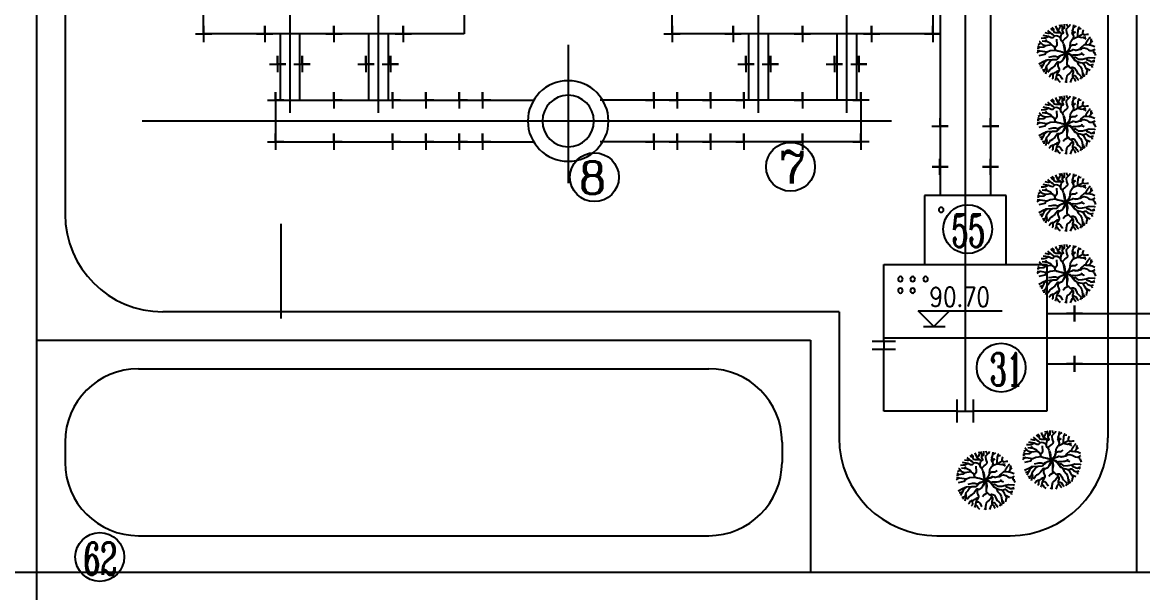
# Model space of a CAD drawing. Extents: x 532522 to 2902776, y -101917278 to 111238625.
# Drawn here: x 2901879.1 to 2902016.6, y 2549018.3 to 2549088.4 of the extents above; entities that cross this region are included whole.
import ezdxf
from ezdxf.enums import TextEntityAlignment as Align

# ---------------------------------------------------------------- set-up
doc = ezdxf.new("R2010")
doc.units = 0
doc.header["$LTSCALE"] = 1000
doc.header["$MEASUREMENT"] = 0
doc.header["$PDMODE"] = 33
doc.header["$PDSIZE"] = 0.125
doc.linetypes.add('DASHDOT', pattern=[1, 0.5, -0.25, 0, -0.25])
doc.layers.get('DEFPOINTS').update_dxf_attribs({"linetype": 'CONTINUOUS'})
for name, color, linetype in [('1', 7, 'CONTINUOUS'), ('34', 7, 'CONTINUOUS'), ('DIM', 4, 'CONTINUOUS'), ('NEW字', 2, 'CONTINUOUS'), ('NEW编号', 2, 'CONTINUOUS'), ('NEW道路', 4, 'CONTINUOUS'), ('道路', 5, 'CONTINUOUS')]:
    doc.layers.add(name, color=color, linetype=linetype)
doc.styles.add('_COMPLEX', font='COMPLEX.shx', dxfattribs={"width": 0.6})
doc.styles.add('DIM_FONT', font='SIMPLEX.shx', dxfattribs={"width": 0.8})

# ---------------------------------------------------------------- blocks, each defined once
blk = doc.blocks.new('VEGTRE')
at = {"layer": '34', "color": 95, "linetype": 'Continuous'}
for p, q in [((-8.528, 0.012), (-9.251, 0.386)), ((0.118, -8.826), (0.14, -9.251)), ((3.566, -7.88), (3.93, -8.367))]:
    blk.add_line(p, q, dxfattribs=at)
for points in [[(-2.046, 4.279), (-2.4, 4.964), (-3.287, 5.585), (-3.964, 6.236), (-4.882, 6.473), (-5.323, 6.918), (-5.978, 7.056)], [(-5.323, 6.918), (-5.362, 7.246), (-5.46, 7.463)], [(-2.195, 6.115), (-2.574, 6.648), (-3.106, 7.036), (-3.4, 7.185), (-3.962, 7.479), (-4.61, 7.805), (-4.773, 7.915)], [(-3.752, 7.369), (-3.99, 8.041), (-3.988, 8.338)], [(-2.021, 2.95), (-2.046, 4.279), (-2.195, 6.115), (-2.229, 6.518), (-2.46, 6.863), (-3.385, 8.6)], [(0.397, 6.077), (-0.091, 6.602), (-0.424, 6.73), (-0.829, 8.612)], [(0.749, 8.303), (0.417, 8.867), (0.067, 9.236)], [(0.754, 9.176), (0.786, 8.248), (0.421, 5.99), (0.879, 5.048), (1.021, 3.397), (1.745, 3.549), (2.297, 4.056), (2.627, 4.528), (2.402, 6.574), (1.892, 7.12), (1.776, 8.509), (1.535, 8.749), (1.489, 9.113)], [(1.776, 8.509), (2.094, 8.662), (2.303, 8.938)], [(2.4, 6.569), (2.605, 7.267), (2.93, 7.679), (3.581, 8.303), (3.658, 8.472)], [(3.186, 7.925), (2.785, 8.597), (2.653, 8.841)], [(3.694, 6.082), (3.694, 6.585), (3.817, 7.533)], [(4.535, 1.708), (5.166, 2.212), (5.405, 2.749), (5.458, 3.195), (5.405, 3.713), (4.846, 4.231), (4.892, 4.745), (5.303, 5.581), (5.602, 7.304)], [(5.303, 5.581), (5.202, 5.697), (4.995, 6.082), (4.79, 6.494), (4.73, 7.087), (4.699, 7.94)], [(-6.48, 4.13), (-6.809, 4.197), (-7.373, 4.169), (-7.785, 4.256), (-8.041, 4.579)], [(-5.516, 2.354), (-5.718, 2.925), (-6.014, 3.369), (-6.482, 4.138), (-6.364, 4.405), (-6.573, 4.79), (-7.162, 5.174), (-7.426, 5.518)], [(-4.4, 6.349), (-5.149, 6.149), (-5.738, 6.297), (-6.573, 6.509)], [(-2.28, 1.166), (-2.28, 1.166), (-2.588, 1.561), (-2.851, 2.005), (-2.762, 2.39), (-2.79, 2.715), (-3.321, 3.217), (-3.913, 3.602), (-4.236, 3.99), (-4.562, 4.344), (-4.855, 4.817), (-5.062, 5.113), (-5.651, 5.497), (-6.065, 5.795)], [(-1.333, 2.385), (-1.014, 3.395), (-1.014, 4.191), (-1.128, 4.636), (-1.306, 5.585)], [(1.682, 3.535), (2.169, 3.304), (2.692, 2.851), (4.438, 2.986)], [(2.626, 4.535), (3.13, 4.899), (3.487, 5.697), (3.694, 6.082), (4.2, 6.525)], [(5.405, 3.715), (5.79, 4.156), (6.145, 4.662), (6.412, 4.985), (7.164, 5.812)], [(6.391, 4.959), (6.236, 5.518), (6.236, 5.725), (6.395, 6.648)], [(6.436, 1.643), (6.438, 3.318), (6.576, 3.653), (7.149, 4.036), (7.438, 4.497), (7.838, 4.863)], [(7.15, 4.038), (7.415, 3.92), (7.622, 3.862), (8.115, 4.385)], [(-5.072, -1.937), (-5.316, -1.81), (-5.788, -1.573), (-6.291, -1.097), (-6.762, -0.477), (-7.144, -0.179), (-7.677, -0.092), (-8.21, -0.003), (-9.26, 0.048)], [(-2.826, 2.118), (-3.087, 2.39), (-3.441, 2.687), (-3.737, 2.687), (-4.003, 2.656), (-4.241, 2.538), (-4.446, 2.391), (-5.01, 2.243), (-5.306, 2.273), (-5.778, 2.451), (-6.162, 2.631), (-6.487, 2.807), (-6.99, 3.043), (-7.521, 3.161), (-7.788, 2.985), (-8.085, 2.779), (-8.47, 2.513), (-9.051, 1.949)], [(-7.644, 3.079), (-7.906, 3.251), (-8.291, 3.34), (-8.579, 3.473)], [(-6.774, 2.944), (-6.814, 2.364), (-7.2, 1.771), (-7.88, 1.359), (-8.262, 1.156)], [(-3.964, -0.615), (-4.554, 0.443), (-5.236, 0.966)], [(-2.528, -0.28), (-2.003, -0.333), (-1.532, -0.287), (-1.009, -0.157), (-0.532, 0.043), (-0.487, 0.128), (-0.547, 0.195), (-1.308, 0.535), (-1.732, 0.759), (-2.28, 1.166)], [(-1.836, 0.836), (-1.532, 0.733), (-1.116, 0.535), (-0.728, 0.366), (-0.39, 0.222), (-0.308, 0.227), (-0.28, 0.318), (-0.409, 0.672), (-0.636, 1.292), (-0.851, 1.797), (-0.99, 2.038), (-1.383, 2.386), (-2.021, 2.95)], [(-1.496, 2.487), (-1.121, 2.253), (-0.85, 2.084), (-0.631, 1.636), (-0.436, 1.202), (-0.25, 0.662), (-0.137, 0.338), (-0.082, 0.263), (0.005, 0.289), (0.087, 0.499), (0.217, 0.862), (0.39, 1.333), (0.535, 1.913), (0.667, 2.463), (0.776, 2.867), (0.944, 3.145)], [(1.021, 3.397), (0.781, 2.621), (0.631, 1.971), (0.446, 1.246), (0.217, 0.503), (0.181, 0.39), (0.227, 0.262), (0.33, 0.248), (0.841, 0.426), (1.405, 0.538), (2.063, 0.638), (2.492, 0.733), (2.858, 0.774)], [(3.063, 0.843), (2.672, 0.708), (2.15, 0.579), (1.579, 0.487), (1.012, 0.402), (0.627, 0.217), (0.272, 0.046), (0.227, -0.01), (0.325, -0.138), (0.631, -0.385), (1.205, -0.844), (1.463, -1.024), (1.971, -1.188)], [(3.063, 0.843), (3.328, 0.935), (3.95, 1.438), (4.453, 1.703), (5.191, 1.733), (5.991, 1.467), (6.227, 1.436), (6.494, 1.703), (6.82, 2.174), (7.145, 2.617), (7.503, 2.795), (8.005, 3.031), (8.622, 3.282)], [(3.581, 1.14), (4.067, 0.995), (4.569, 0.431), (4.892, -0.014), (5.277, -0.369), (5.689, -0.487), (6.222, -0.251), (6.549, -0.162), (7.318, -0.075), (7.703, -0.106), (8.205, -0.578), (8.704, -1.142), (9.144, -1.244)], [(6.128, 1.448), (6.462, 0.903), (6.966, 1.051), (7.379, 1.315), (7.677, 1.108), (8.027, 0.545), (9.212, 0.508)], [(7.313, 2.699), (7.617, 2.232), (7.971, 1.997), (8.477, 1.877), (9.005, 2.002)], [(7.607, 1.156), (7.822, 1.138), (8.238, 1.197), (9.109, 1.462)], [(-7.533, -2.133), (-7.918, -1.867), (-8.39, -1.542), (-9.183, -1.21)], [(-3.385, -0.159), (-3.45, -0.154), (-3.774, -0.39), (-4.101, -0.774), (-4.337, -1.041), (-4.516, -1.246), (-4.752, -1.574), (-4.959, -1.839), (-5.168, -2.015), (-5.405, -2.164), (-5.937, -2.133), (-6.203, -2.133), (-6.619, -2.015), (-6.913, -1.957), (-7.178, -1.985), (-7.475, -2.075), (-7.713, -2.311), (-7.978, -2.46), (-8.333, -2.696), (-8.744, -3.056)], [(-6.979, -1.964), (-6.973, -2.342), (-7.031, -2.636), (-7.27, -3.021), (-7.773, -3.287), (-8.159, -3.523), (-8.431, -3.836)], [(-4.544, -1.287), (-4.398, -1.839), (-4.429, -2.313), (-4.667, -2.757), (-5.318, -3.111), (-5.88, -3.318), (-6.326, -3.644), (-6.8, -4.147), (-7.126, -4.528), (-7.364, -4.768), (-7.882, -4.867)], [(-5.373, -7.544), (-4.773, -6.301), (-4.157, -5.926), (-3.485, -5.583), (-3.097, -5.157), (-2.957, -4.362), (-2.723, -3.472), (-3.477, -3.759), (-4.239, -4.508), (-5.019, -4.947), (-6.152, -5.144), (-6.579, -5.092), (-7.516, -5.415)], [(-2.462, -3.179), (-2.137, -2.583), (-1.759, -2.28), (-1.347, -1.979), (-0.903, -1.67), (-0.496, -1.229), (-0.344, -0.944), (-0.215, -0.239), (-0.255, -0.128), (-0.359, -0.106), (-0.985, -0.282), (-1.626, -0.421), (-1.896, -0.446), (-2.446, -0.297), (-2.923, -0.203), (-3.385, -0.159)], [(1.2, -4.123), (0.961, -3.593), (0.913, -3.108), (0.897, -2.942), (0.997, -2.662), (1.092, -2.21), (0.831, -1.764), (0.703, -1.215), (0.494, -0.85), (0.212, -0.451), (0.109, -0.39), (0.005, -0.414), (-0.07, -0.533), (-0.188, -1.003), (-0.224, -1.147), (-0.641, -1.614), (-0.865, -1.855), (-1.516, -2.27), (-2.173, -2.856), (-2.723, -3.472)], [(-1.516, -2.27), (-1.195, -2.785), (-1.891, -3.706), (-1.81, -5.097), (-1.538, -6.27), (-1.277, -7.256), (-1.383, -8.903), (-1.521, -9.106)], [(-0.641, -1.614), (-0.465, -2.169), (-0.497, -3.026), (-0.439, -3.619), (-0.352, -4.121), (-0.147, -4.685), (-0.354, -5.393), (-0.503, -5.629)], [(2.289, -1.251), (1.369, -1.07), (0.949, -0.757), (0.272, -0.338), (0.525, -0.728), (0.745, -1.07), (0.821, -1.393), (0.979, -1.87), (1.191, -2.229), (0.985, -3.046), (1.251, -4.369)], [(2.289, -1.251), (3.273, -1.369), (3.718, -1.47), (4.297, -1.908), (4.509, -2.215), (4.892, -2.778), (5.333, -3.788), (6.144, -5.178), (5.853, -5.723), (5.997, -6.562), (6.022, -7.009)], [(2.289, -1.251), (2.622, -1.988), (2.668, -2.896), (3.077, -3.598)], [(4.509, -2.215), (5.359, -2.379), (5.863, -2.203), (6.366, -1.908), (7.164, -2.383)], [(5.964, -2.144), (6.308, -2.441), (6.776, -3.034)], [(6.708, -2.111), (7.077, -1.968), (7.61, -2.147), (8.109, -2.292), (8.918, -2.378)], [(8.046, -2.275), (8.258, -2.65), (8.658, -3.2)], [(8.268, -0.651), (8.617, -0.311), (9.226, -0.229)], [(-7.467, -4.788), (-7.696, -4.588), (-8.154, -4.393)], [(-6.154, -5.144), (-6.419, -5.388), (-6.862, -5.537), (-7.209, -5.815)], [(-4.773, -6.301), (-5.475, -6.544), (-6.005, -6.426), (-6.809, -6.28)], [(-3.097, -5.157), (-2.87, -5.896), (-2.783, -6.162), (-3.316, -6.841), (-3.614, -7.403), (-3.703, -7.757), (-3.526, -8.173), (-3.497, -8.573)], [(-1.538, -6.27), (-2.044, -6.574), (-2.251, -7.198), (-2.549, -7.67), (-2.579, -8.113), (-2.521, -8.379), (-2.316, -8.733), (-2.277, -8.973)], [(-0.179, -4.798), (-0.06, -4.862), (0.297, -5.039)], [(1.251, -4.369), (1.333, -4.685), (1.627, -4.952), (1.744, -5.662), (1.535, -6.342), (1.12, -6.993), (0.913, -7.436), (0.851, -8.029), (1.145, -8.826), (1.335, -9.154)], [(1.263, -4.424), (1.868, -4.687), (2.81, -5.721), (2.749, -6.195), (2.682, -7.19), (2.651, -7.523), (2.497, -8.152), (2.115, -9.003)], [(2.749, -6.195), (3.569, -6.393), (4.232, -6.769), (4.728, -7.321), (4.964, -7.379), (5.123, -7.651)], [(5.062, -5.236), (4.879, -5.692), (4.463, -6.137)], [(5.241, -3.574), (5.089, -4.362), (5, -4.954), (5.115, -5.487), (5.232, -6.168)], [(5.333, -3.788), (5.653, -3.624), (6.273, -3.682), (6.894, -3.744), (7.456, -3.773), (7.75, -4.07), (7.93, -4.732)], [(6.144, -5.179), (6.595, -5.251), (7.246, -5.46), (7.42, -5.497)], [(7.605, -3.921), (7.841, -3.892), (8.226, -4.07), (8.258, -4.132)], [(-3.675, -7.646), (-4, -8.051), (-4.462, -8.113)], [(-2.456, -8.492), (-2.67, -8.706), (-2.846, -8.81)], [(1.041, -8.544), (0.436, -8.59), (0.079, -8.856), (-0.393, -9.062), (-0.711, -9.226)], [(2.682, -7.164), (3.128, -7.675), (3.544, -7.882), (4.135, -7.851), (4.62, -8.005)]]:
    blk.add_lwpolyline(points, dxfattribs=at)

msp = doc.modelspace()

# ---------------------------------------------------------------- linework, layer by layer
at = {"layer": '1', "color": 9, "linetype": 'Continuous'}
for p, q in [((2901991.77, 2549182.63), (2901991.77, 2549067.13)), ((2901997.97, 2549182.63), (2901997.97, 2549067.13)), ((2901984.87, 2549049.23), (2901984.87, 2549058.63)), ((2902004.87, 2549058.63), (2902004.87, 2549049.63)), ((2902004.87, 2549049.63), (2902004.87, 2549040.63)), ((2901983.45, 2549049.23), (2901986.29, 2549049.23)), ((2901983.45, 2549048.23), (2901986.29, 2549048.23)), ((2901984.87, 2549049.23), (2901984.87, 2549048.23)), ((2901984.87, 2549040.63), (2901984.87, 2549048.23)), ((2901993.87, 2549039.22), (2901993.87, 2549042.05)), ((2901995.87, 2549039.22), (2901995.87, 2549042.05)), ((2901993.87, 2549040.63), (2901984.87, 2549040.63)), ((2901993.87, 2549040.63), (2901995.87, 2549040.63)), ((2902004.87, 2549040.63), (2901995.87, 2549040.63))]:
    msp.add_line(p, q, dxfattribs=at)
at = {"layer": '1', "color": 9, "linetype": 'DASHDOT'}
msp.add_line((2901994.87, 2549182.63), (2901994.87, 2549040.63), dxfattribs=at)
at = {"layer": '1', "color": 255}
for p, q in [((2901901.37, 2549086.97), (2901901.37, 2549096.97)), ((2901933.37, 2549096.97), (2901933.37, 2549086.97)), ((2901958.87, 2549086.97), (2901958.87, 2549096.97)), ((2901990.87, 2549096.97), (2901990.87, 2549086.97)), ((2901901.37, 2549086.97), (2901901.37, 2549087.97)), ((2901901.37, 2549087.97), (2901901.37, 2549085.97)), ((2901908.87, 2549086.97), (2901908.87, 2549087.97)), ((2901908.87, 2549087.97), (2901908.87, 2549085.97)), ((2901917.37, 2549086.97), (2901917.37, 2549087.97)), ((2901917.37, 2549087.97), (2901917.37, 2549085.97)), ((2901925.87, 2549086.97), (2901925.87, 2549087.97)), ((2901925.87, 2549087.97), (2901925.87, 2549085.97)), ((2901958.87, 2549086.97), (2901958.87, 2549087.97)), ((2901958.87, 2549087.97), (2901958.87, 2549085.97)), ((2901966.37, 2549086.97), (2901966.37, 2549087.97)), ((2901966.37, 2549087.97), (2901966.37, 2549085.97)), ((2901974.87, 2549086.97), (2901974.87, 2549087.97)), ((2901974.87, 2549087.97), (2901974.87, 2549085.97)), ((2901983.37, 2549086.97), (2901983.37, 2549087.97)), ((2901983.37, 2549087.97), (2901983.37, 2549085.97)), ((2901990.87, 2549086.97), (2901990.87, 2549087.97)), ((2901990.87, 2549087.97), (2901990.87, 2549085.97)), ((2901900.37, 2549086.97), (2901902.37, 2549086.97)), ((2901902.37, 2549086.97), (2901901.37, 2549086.97)), ((2901933.37, 2549086.97), (2901901.37, 2549086.97)), ((2901907.87, 2549086.97), (2901909.87, 2549086.97)), ((2901909.87, 2549086.97), (2901908.87, 2549086.97)), ((2901916.37, 2549086.97), (2901918.37, 2549086.97)), ((2901918.37, 2549086.97), (2901917.37, 2549086.97)), ((2901924.87, 2549086.97), (2901926.87, 2549086.97)), ((2901926.87, 2549086.97), (2901925.87, 2549086.97)), ((2901957.87, 2549086.97), (2901959.87, 2549086.97)), ((2901959.87, 2549086.97), (2901958.87, 2549086.97)), ((2901990.87, 2549086.97), (2901958.87, 2549086.97)), ((2901965.37, 2549086.97), (2901967.37, 2549086.97)), ((2901967.37, 2549086.97), (2901966.37, 2549086.97)), ((2901973.87, 2549086.97), (2901975.87, 2549086.97)), ((2901975.87, 2549086.97), (2901974.87, 2549086.97)), ((2901982.37, 2549086.97), (2901984.37, 2549086.97)), ((2901984.37, 2549086.97), (2901983.37, 2549086.97)), ((2901989.87, 2549086.97), (2901991.87, 2549086.97)), ((2901991.87, 2549086.97), (2901990.87, 2549086.97)), ((2901910.45, 2549083.27), (2901910.45, 2549084.27)), ((2901910.45, 2549084.27), (2901910.45, 2549082.27)), ((2901913.45, 2549083.27), (2901913.45, 2549084.27)), ((2901913.45, 2549084.27), (2901913.45, 2549082.27)), ((2901921.3, 2549083.27), (2901921.3, 2549084.27)), ((2901921.3, 2549084.27), (2901921.3, 2549082.27)), ((2901924.3, 2549083.27), (2901924.3, 2549084.27)), ((2901924.3, 2549084.27), (2901924.3, 2549082.27)), ((2901967.95, 2549083.27), (2901967.95, 2549084.27)), ((2901967.95, 2549084.27), (2901967.95, 2549082.27)), ((2901970.95, 2549083.27), (2901970.95, 2549084.27)), ((2901970.95, 2549084.27), (2901970.95, 2549082.27)), ((2901978.8, 2549083.27), (2901978.8, 2549084.27)), ((2901978.8, 2549084.27), (2901978.8, 2549082.27)), ((2901981.8, 2549083.27), (2901981.8, 2549084.27)), ((2901981.8, 2549084.27), (2901981.8, 2549082.27)), ((2901909.45, 2549083.27), (2901911.45, 2549083.27)), ((2901911.45, 2549083.27), (2901910.45, 2549083.27)), ((2901912.45, 2549083.27), (2901914.45, 2549083.27)), ((2901914.45, 2549083.27), (2901913.45, 2549083.27)), ((2901920.3, 2549083.27), (2901922.3, 2549083.27)), ((2901922.3, 2549083.27), (2901921.3, 2549083.27)), ((2901923.3, 2549083.27), (2901925.3, 2549083.27)), ((2901925.3, 2549083.27), (2901924.3, 2549083.27)), ((2901966.95, 2549083.27), (2901968.95, 2549083.27)), ((2901968.95, 2549083.27), (2901967.95, 2549083.27)), ((2901969.95, 2549083.27), (2901971.95, 2549083.27)), ((2901971.95, 2549083.27), (2901970.95, 2549083.27)), ((2901977.8, 2549083.27), (2901979.8, 2549083.27)), ((2901979.8, 2549083.27), (2901978.8, 2549083.27)), ((2901980.8, 2549083.27), (2901982.8, 2549083.27)), ((2901982.8, 2549083.27), (2901981.8, 2549083.27)), ((2901910.2, 2549078.82), (2901910.2, 2549079.82)), ((2901910.2, 2549079.82), (2901910.2, 2549077.82)), ((2901917.37, 2549078.82), (2901917.37, 2549079.82)), ((2901917.37, 2549079.82), (2901917.37, 2549077.82)), ((2901924.55, 2549078.82), (2901924.55, 2549079.82)), ((2901924.55, 2549079.82), (2901924.55, 2549077.82)), ((2901928.65, 2549078.82), (2901928.65, 2549079.82)), ((2901928.65, 2549079.82), (2901928.65, 2549077.82)), ((2901932.75, 2549078.82), (2901932.75, 2549079.82)), ((2901932.75, 2549079.82), (2901932.75, 2549077.82)), ((2901935.62, 2549078.82), (2901935.62, 2549079.82)), ((2901935.62, 2549079.82), (2901935.62, 2549077.82)), ((2901956.62, 2549078.82), (2901956.62, 2549079.82)), ((2901956.62, 2549079.82), (2901956.62, 2549077.82)), ((2901959.5, 2549078.82), (2901959.5, 2549079.82)), ((2901959.5, 2549079.82), (2901959.5, 2549077.82)), ((2901963.6, 2549078.82), (2901963.6, 2549079.82)), ((2901963.6, 2549079.82), (2901963.6, 2549077.82)), ((2901967.7, 2549078.82), (2901967.7, 2549079.82)), ((2901967.7, 2549079.82), (2901967.7, 2549077.82)), ((2901974.87, 2549078.82), (2901974.87, 2549079.82)), ((2901974.87, 2549079.82), (2901974.87, 2549077.82)), ((2901982.05, 2549078.82), (2901982.05, 2549079.82)), ((2901982.05, 2549079.82), (2901982.05, 2549077.82)), ((2901909.2, 2549078.82), (2901911.2, 2549078.82)), ((2901911.2, 2549078.82), (2901910.2, 2549078.82)), ((2901916.37, 2549078.82), (2901918.37, 2549078.82)), ((2901918.37, 2549078.82), (2901917.37, 2549078.82)), ((2901923.55, 2549078.82), (2901925.55, 2549078.82)), ((2901925.55, 2549078.82), (2901924.55, 2549078.82)), ((2901927.65, 2549078.82), (2901929.65, 2549078.82)), ((2901929.65, 2549078.82), (2901928.65, 2549078.82)), ((2901931.75, 2549078.82), (2901933.75, 2549078.82)), ((2901933.75, 2549078.82), (2901932.75, 2549078.82)), ((2901934.62, 2549078.82), (2901936.62, 2549078.82)), ((2901936.62, 2549078.82), (2901935.62, 2549078.82)), ((2901957.62, 2549078.82), (2901955.62, 2549078.82)), ((2901955.62, 2549078.82), (2901956.62, 2549078.82)), ((2901960.5, 2549078.82), (2901958.5, 2549078.82)), ((2901958.5, 2549078.82), (2901959.5, 2549078.82)), ((2901964.6, 2549078.82), (2901962.6, 2549078.82)), ((2901962.6, 2549078.82), (2901963.6, 2549078.82)), ((2901968.7, 2549078.82), (2901966.7, 2549078.82)), ((2901966.7, 2549078.82), (2901967.7, 2549078.82)), ((2901975.87, 2549078.82), (2901973.87, 2549078.82)), ((2901973.87, 2549078.82), (2901974.87, 2549078.82)), ((2901983.05, 2549078.82), (2901981.05, 2549078.82)), ((2901981.05, 2549078.82), (2901982.05, 2549078.82)), ((2901990.77, 2549075.63), (2901992.77, 2549075.63)), ((2901991.77, 2549075.63), (2901991.77, 2549076.63)), ((2901991.77, 2549076.63), (2901991.77, 2549074.63)), ((2901992.77, 2549075.63), (2901991.77, 2549075.63)), ((2901996.97, 2549075.63), (2901998.97, 2549075.63)), ((2901997.97, 2549075.63), (2901997.97, 2549076.63)), ((2901997.97, 2549076.63), (2901997.97, 2549074.63)), ((2901998.97, 2549075.63), (2901997.97, 2549075.63)), ((2901910.2, 2549073.73), (2901910.2, 2549074.73)), ((2901910.2, 2549074.73), (2901910.2, 2549072.73)), ((2901917.37, 2549073.73), (2901917.37, 2549074.73)), ((2901917.37, 2549074.73), (2901917.37, 2549072.73)), ((2901924.55, 2549073.73), (2901924.55, 2549074.73)), ((2901924.55, 2549074.73), (2901924.55, 2549072.73)), ((2901928.65, 2549073.73), (2901928.65, 2549074.73)), ((2901928.65, 2549074.73), (2901928.65, 2549072.73)), ((2901932.75, 2549073.73), (2901932.75, 2549074.73)), ((2901932.75, 2549074.73), (2901932.75, 2549072.73)), ((2901935.62, 2549073.73), (2901935.62, 2549074.73)), ((2901935.62, 2549074.73), (2901935.62, 2549072.73)), ((2901956.62, 2549073.73), (2901956.62, 2549074.73)), ((2901956.62, 2549074.73), (2901956.62, 2549072.73)), ((2901959.5, 2549073.73), (2901959.5, 2549074.73)), ((2901959.5, 2549074.73), (2901959.5, 2549072.73)), ((2901963.6, 2549073.73), (2901963.6, 2549074.73)), ((2901963.6, 2549074.73), (2901963.6, 2549072.73)), ((2901967.7, 2549073.73), (2901967.7, 2549074.73)), ((2901967.7, 2549074.73), (2901967.7, 2549072.73)), ((2901974.87, 2549073.73), (2901974.87, 2549074.73)), ((2901974.87, 2549074.73), (2901974.87, 2549072.73)), ((2901982.05, 2549073.73), (2901982.05, 2549074.73)), ((2901982.05, 2549074.73), (2901982.05, 2549072.73)), ((2901909.2, 2549073.73), (2901911.2, 2549073.73)), ((2901911.2, 2549073.73), (2901910.2, 2549073.73)), ((2901916.37, 2549073.73), (2901918.37, 2549073.73)), ((2901918.37, 2549073.73), (2901917.37, 2549073.73)), ((2901923.55, 2549073.73), (2901925.55, 2549073.73)), ((2901925.55, 2549073.73), (2901924.55, 2549073.73)), ((2901927.65, 2549073.73), (2901929.65, 2549073.73)), ((2901929.65, 2549073.73), (2901928.65, 2549073.73)), ((2901931.75, 2549073.73), (2901933.75, 2549073.73)), ((2901933.75, 2549073.73), (2901932.75, 2549073.73)), ((2901934.62, 2549073.73), (2901936.62, 2549073.73)), ((2901936.62, 2549073.73), (2901935.62, 2549073.73)), ((2901957.62, 2549073.73), (2901955.62, 2549073.73)), ((2901955.62, 2549073.73), (2901956.62, 2549073.73)), ((2901960.5, 2549073.73), (2901958.5, 2549073.73)), ((2901958.5, 2549073.73), (2901959.5, 2549073.73)), ((2901964.6, 2549073.73), (2901962.6, 2549073.73)), ((2901962.6, 2549073.73), (2901963.6, 2549073.73)), ((2901968.7, 2549073.73), (2901966.7, 2549073.73)), ((2901966.7, 2549073.73), (2901967.7, 2549073.73)), ((2901975.87, 2549073.73), (2901973.87, 2549073.73)), ((2901973.87, 2549073.73), (2901974.87, 2549073.73)), ((2901983.05, 2549073.73), (2901981.05, 2549073.73)), ((2901981.05, 2549073.73), (2901982.05, 2549073.73))]:
    msp.add_line(p, q, dxfattribs=at)
at = {"layer": '1', "color": 255, "linetype": 'DASHDOT'}
for p, q in [((2901911.95, 2549093.77), (2901911.95, 2549077.27)), ((2901922.8, 2549093.77), (2901922.8, 2549077.27)), ((2901969.45, 2549093.77), (2901969.45, 2549077.27)), ((2901980.3, 2549093.77), (2901980.3, 2549077.27)), ((2901946.12, 2549085.64), (2901946.12, 2549068.64)), ((2901985.83, 2549076.27), (2901893.84, 2549076.27))]:
    msp.add_line(p, q, dxfattribs=at)
at = {"layer": '1', "color": 255, "linetype": 'Continuous'}
for p, q in [((2901910.76, 2549086.97), (2901910.76, 2549078.77)), ((2901913.16, 2549086.97), (2901913.16, 2549078.77)), ((2901921.61, 2549086.97), (2901921.61, 2549078.77)), ((2901924.01, 2549086.97), (2901924.01, 2549078.77)), ((2901968.26, 2549086.97), (2901968.26, 2549078.77)), ((2901970.66, 2549086.97), (2901970.66, 2549078.77)), ((2901979.11, 2549086.97), (2901979.11, 2549078.77)), ((2901981.51, 2549086.97), (2901981.51, 2549078.77)), ((2901910.2, 2549078.82), (2901910.2, 2549073.73)), ((2901910.2, 2549078.82), (2901941.85, 2549078.82)), ((2901982.05, 2549078.82), (2901950.06, 2549078.82)), ((2901982.05, 2549078.82), (2901982.05, 2549073.73)), ((2901910.2, 2549073.73), (2901941.85, 2549073.73)), ((2901982.05, 2549073.73), (2901950.06, 2549073.73)), ((2901999.87, 2549067.13), (2901989.87, 2549067.13)), ((2901989.87, 2549067.13), (2901989.87, 2549058.63)), ((2901999.87, 2549058.63), (2901999.87, 2549067.13)), ((2901984.87, 2549058.63), (2902004.87, 2549058.63)), ((2902004.87, 2549052.63), (2902046.37, 2549052.63)), ((2902004.87, 2549046.43), (2902046.37, 2549046.43))]:
    msp.add_line(p, q, dxfattribs=at)
at = {"layer": '1', "color": 255, "const_width": 0.3}
for points in [[(2901990.77, 2549070.63), (2901992.77, 2549070.63), (2901991.77, 2549070.63), (2901991.77, 2549071.63), (2901991.77, 2549069.63)], [(2901996.97, 2549070.63), (2901998.97, 2549070.63), (2901997.97, 2549070.63), (2901997.97, 2549071.63), (2901997.97, 2549069.63)]]:
    msp.add_lwpolyline(points, dxfattribs=at)
at = {"layer": '1', "color": 9, "const_width": 0.3}
for points in [[(2902007.27, 2549052.63), (2902009.27, 2549052.63), (2902008.27, 2549052.63), (2902008.27, 2549053.63), (2902008.27, 2549051.63)], [(2902007.27, 2549046.43), (2902009.27, 2549046.43), (2902008.27, 2549046.43), (2902008.27, 2549047.43), (2902008.27, 2549045.43)]]:
    msp.add_lwpolyline(points, dxfattribs=at)
at = {"layer": '1', "color": 255, "linetype": 'DASHDOT', "ltscale": 2}
msp.add_lwpolyline([(2901984.87, 2549049.63), (2902337.87, 2549049.63)], dxfattribs=at)
at = {"layer": '1', "color": 255, "linetype": 'Continuous'}
for centre, radius, start, end in [((2901946.12, 2549076.27), 4.95, 360, 180), ((2901946.12, 2549076.27), 3.16, 360, 180), ((2901946.12, 2549076.27), 4.95, 180, 360), ((2901946.12, 2549076.27), 3.16, 180, 360), ((2901896.37, 2549064.83), 12, 180, 270), ((2901991.91, 2549065.36), 0.291, 0, 180), ((2901991.91, 2549065.36), 0.291, 180, 0), ((2901986.91, 2549056.86), 0.291, 0, 180), ((2901986.91, 2549056.86), 0.291, 180, 0), ((2901988.41, 2549056.86), 0.291, 0, 180), ((2901988.41, 2549056.86), 0.291, 180, 0), ((2901989.99, 2549056.86), 0.291, 0, 180), ((2901989.99, 2549056.86), 0.291, 180, 0), ((2901986.91, 2549055.43), 0.291, 0, 180), ((2901986.91, 2549055.43), 0.291, 180, 0), ((2901988.41, 2549055.43), 0.291, 0, 180), ((2901988.41, 2549055.43), 0.291, 180, 0)]:
    msp.add_arc(centre, radius, start, end, dxfattribs=at)
at = {"layer": '1', "color": 9}
msp.add_arc((2901991.37, 2549037.33), 12, 180, 270, dxfattribs=at)
at = {"layer": 'DEFPOINTS', "color": 255, "linetype": 'ByBlock'}
msp.add_point((2901895.33, 2549076.27), dxfattribs=at)
at = {"layer": 'DIM', "color": 255, "linetype": 'DASHDOT', "ltscale": 10}
msp.add_line((2901910.87, 2549052.01), (2901910.87, 2549063.65), dxfattribs=at)
at = {"layer": 'NEW字', "color": 9}
for p, q in [((2901989.09, 2549052.95), (2901992.93, 2549052.95)), ((2901991.01, 2549051.03), (2901989.09, 2549052.95)), ((2901991.01, 2549052.95), (2901999.39, 2549052.95)), ((2901992.93, 2549052.95), (2901991.01, 2549051.03)), ((2901989.72, 2549051.03), (2901992.39, 2549051.03))]:
    msp.add_line(p, q, dxfattribs=at)
at = {"layer": 'NEW编号', "color": 255}
for centre in [(2901973.42, 2549070.65), (2901949.34, 2549069.37), (2901995.16, 2549062.99), (2901888.62, 2549022.71)]:
    msp.add_circle(centre, 3, dxfattribs=at)
at = {"layer": 'NEW编号', "color": 9}
msp.add_circle((2901999.27, 2549045.97), 3, dxfattribs=at)
at = {"layer": 'NEW道路', "color": 255, "linetype": 'Continuous'}
msp.add_line((2901979.37, 2549052.83), (2901896.37, 2549052.83), dxfattribs=at)
at = {"layer": 'NEW道路', "color": 4, "linetype": 'DASHDOT', "ltscale": 2}
msp.add_line((2901880.87, 2549049.33), (2901975.87, 2549049.33), dxfattribs=at)
at = {"layer": 'NEW道路', "color": 255, "linetype": 'Continuous', "ltscale": 2}
for p, q in [((2901893.37, 2549045.83), (2901963.37, 2549045.83)), ((2901893.37, 2549025.33), (2901963.37, 2549025.33))]:
    msp.add_line(p, q, dxfattribs=at)
for centre, start, end in [((2901893.37, 2549036.83), 90, 180), ((2901963.37, 2549036.83), 360, 90), ((2901893.37, 2549034.33), 180, 270), ((2901963.37, 2549034.33), 270, 360)]:
    msp.add_arc(centre, 9, start, end, dxfattribs=at)
at = {"layer": '道路', "color": 4, "linetype": 'DASHDOT', "ltscale": 2}
for p, q in [((2902015.87, 2549308.33), (2902015.87, 2549020.83)), ((2901880.87, 2549265.34), (2901880.87, 2549003.83)), ((2901880.87, 2549265.34), (2901880.87, 2549003.83)), ((2901975.87, 2549049.33), (2901975.87, 2549020.83)), ((2901426.8, 2549020.83), (2902165.87, 2549020.83))]:
    msp.add_line(p, q, dxfattribs=at)
at = {"layer": '道路', "color": 255}
for p, q in [((2901884.37, 2549123.89), (2901884.37, 2549064.83)), ((2901884.37, 2549036.83), (2901884.37, 2549034.33)), ((2901972.37, 2549036.83), (2901972.37, 2549034.33)), ((2901991.37, 2549025.33), (2902000.37, 2549025.33))]:
    msp.add_line(p, q, dxfattribs=at)
at = {"layer": '道路', "color": 9}
for p, q in [((2902012.37, 2549123.89), (2902012.37, 2549037.33)), ((2901979.37, 2549052.83), (2901979.37, 2549037.33))]:
    msp.add_line(p, q, dxfattribs=at)
msp.add_arc((2902000.37, 2549037.33), 12, 270, 360, dxfattribs=at)

# ---------------------------------------------------------------- block references
at = {"layer": '34', "color": 95, "linetype": 'Continuous', "xscale": 0.3900013038538194, "yscale": 0.3900013038538194, "rotation": 90.00003464162717}
for p in [(2902007.26, 2549084.59), (2902007.26, 2549075.79), (2902007.26, 2549066.3), (2902007.26, 2549057.5), (2902005.5, 2549034.64), (2901997.36, 2549032.13)]:
    msp.add_blockref('VEGTRE', p, dxfattribs=at)

# ---------------------------------------------------------------- texts
at = {"layer": 'NEW字', "color": 255, "style": 'DIM_FONT', "width": 0.8}
msp.add_text('90.70', height=2.4, rotation=0, dxfattribs=at).set_placement((2901994.19, 2549054.67), align=Align.MIDDLE)
at = {"layer": 'NEW编号', "color": 255, "style": '_COMPLEX'}
msp.add_text('7', height=4, rotation=0, dxfattribs=at).set_placement((2901971.94, 2549068.59))
at = {"layer": 'NEW编号', "color": 255, "style": '_COMPLEX', "text_generation_flag": 2}
msp.add_text('8', height=4, rotation=360, dxfattribs=at).set_placement((2901950.82, 2549067.31))
at = {"layer": 'NEW编号', "color": 255, "style": '_COMPLEX', "width": 0.6}
for s, p in [('55', (2901993.18, 2549060.79)), ('62', (2901886.63, 2549020.51))]:
    msp.add_text(s, height=4, rotation=0, dxfattribs=at).set_placement(p)
at = {"layer": 'NEW编号', "color": 9, "style": '_COMPLEX', "width": 0.6}
msp.add_text('31', height=4, rotation=0, dxfattribs=at).set_placement((2901997.88, 2549043.77))

doc.saveas('drawing.dxf')
